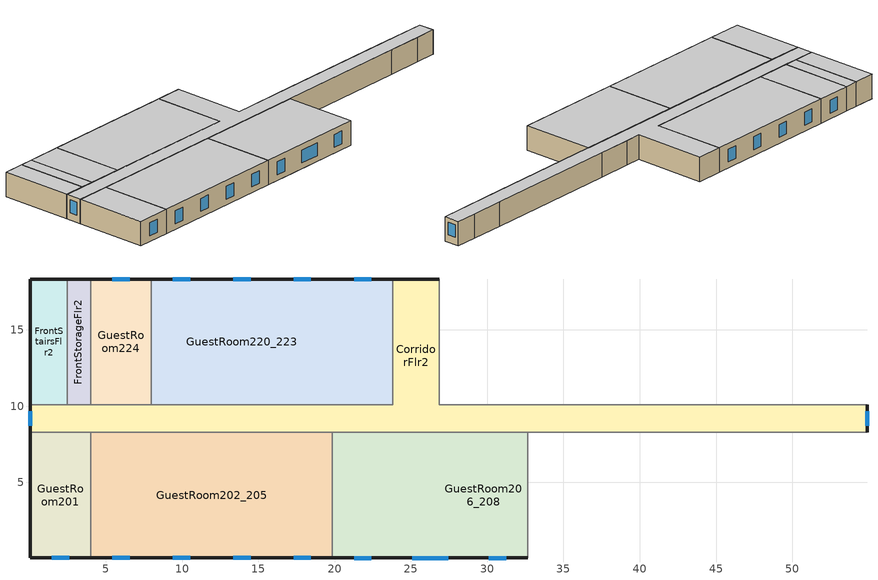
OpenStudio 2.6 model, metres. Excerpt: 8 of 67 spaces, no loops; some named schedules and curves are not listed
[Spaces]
CorridorFlr2
 floor to CorridorFlr1: 26.87,18.34 26.87,10.11 54.91,10.11 54.91,8.28 0.05,8.28 0.05,10.11 23.82,10.11 23.82,18.34 z3.35
 wall outside: 54.91,8.28 54.91,10.11 / 0.05,10.11 0.05,8.28 / 26.87,18.34 23.82,18.34 z3.35:6.1
 wall to ElevatorCoreFlr2: 28.7,10.11 26.87,10.11 26.87,18.34 z3.35:6.1
 wall to GuestRoom220_223: 23.82,18.34 23.82,10.11 7.97,10.11 z3.35:6.1
 wall to RearStairsFlr2: 54.91,10.11 52.47,10.11 z3.35:6.1
 wall to GuestRoom206_208: 19.86,8.28 32.66,8.28 z3.35:6.1
 wall to GuestRoom215_218: 48.51,10.11 32.66,10.11 z3.35:6.1
 wall to GuestRoom224: 7.97,10.11 4.01,10.11 z3.35:6.1
 wall to FrontStorageFlr2: 4.01,10.11 2.49,10.11 z3.35:6.1
 wall to GuestRoom202_205: 4.01,8.28 19.86,8.28 z3.35:6.1
 wall to GuestRoom214: 52.47,10.11 48.51,10.11 z3.35:6.1
 wall to GuestRoom201: 0.05,8.28 4.01,8.28 z3.35:6.1
 wall to GuestRoom213: 48.51,8.28 52.47,8.28 z3.35:6.1
 wall to RearStorageFlr2: 52.47,8.28 54.91,8.28 z3.35:6.1
 wall to GuestRoom209_212: 32.66,8.28 48.51,8.28 z3.35:6.1
 wall to FrontStairsFlr2: 2.49,10.11 0.05,10.11 z3.35:6.1
 wall to GuestRoom219: 32.66,10.11 28.7,10.11 z3.35:6.1
 window: 54.91,8.73 54.91,9.66 / 0.05,9.66 0.05,8.73 z4.19:5.61
 ceiling to CorridorFlr3: 54.91,8.28 54.91,10.11 26.87,10.11 26.87,18.34 23.82,18.34 23.82,10.11 0.05,10.11 0.05,8.28 z6.1
FrontStairsFlr2
 floor to FrontStairsFlr1: 2.49,18.34 2.49,10.11 0.05,10.11 0.05,18.34 z3.35
 wall outside: 2.49,18.34 0.05,18.34 0.05,10.11 z3.35:6.1
 wall to FrontStorageFlr2: 2.49,10.11 2.49,18.34 z3.35:6.1
 ceiling to FrontStairsFlr3: 2.49,10.11 2.49,18.34 0.05,18.34 0.05,10.11 z6.1
GuestRoom201
 floor to FrontLoungeFlr1: 4.01,8.28 4.01,0.05 0.05,0.05 0.05,8.28 z3.35
 wall outside: 0.05,8.28 0.05,0.05 4.01,0.05 z3.35:6.1
 wall to GuestRoom202_205: 4.01,0.05 4.01,8.28 z3.35:6.1
 window: 1.46,0.05 2.6,0.05 z4:5.45
 ceiling to GuestRoom301: 4.01,0.05 4.01,8.28 0.05,8.28 0.05,0.05 z6.1
GuestRoom202_205
 floor to FrontLoungeFlr1: 19.86,8.28 19.86,0.05 4.01,0.05 4.01,8.28 z3.35
 wall outside: 4.01,0.05 19.86,0.05 z3.35:6.1
 wall to GuestRoom206_208: 19.86,0.05 19.86,8.28 z3.35:6.1
 window: 9.39,0.05 10.52,0.05 / 17.31,0.05 18.45,0.05 / 5.42,0.05 6.56,0.05 / 13.35,0.05 14.49,0.05 z4:5.45
 ceiling to GuestRoom302_305: 19.86,0.05 19.86,8.28 4.01,8.28 4.01,0.05 z6.1
FrontStorageFlr2
 floor to FrontStorageFlr1: 4.01,18.34 4.01,10.11 2.49,10.11 2.49,18.34 z3.35
 wall outside: 4.01,18.34 2.49,18.34 z3.35:6.1
 wall to GuestRoom224: 4.01,10.11 4.01,18.34 z3.35:6.1
 ceiling to FrontStorageFlr3: 4.01,10.11 4.01,18.34 2.49,18.34 2.49,10.11 z6.1
GuestRoom224
 floor to FrontOfficeFlr1: 7.97,18.34 7.97,10.11 4.01,10.11 4.01,18.34 z3.35
 wall outside: 7.97,18.34 4.01,18.34 z3.35:6.1
 wall to GuestRoom220_223: 7.97,10.11 7.97,18.34 z3.35:6.1
 window: 6.56,18.34 5.42,18.34 z4:5.45
 ceiling to GuestRoom324: 7.97,10.11 7.97,18.34 4.01,18.34 4.01,10.11 z6.1
GuestRoom206_208
 floor to CorridorFlr1: 26.87,8.28 26.87,0.05 23.82,0.05 23.82,8.28 z3.35
 floor to RestroomFlr1: 23.82,8.28 23.82,0.05 19.86,0.05 19.86,8.28 z3.35
 floor to MeetingRoomFlr1: 32.66,8.28 32.66,0.05 26.87,0.05 26.87,8.28 z3.35
 wall outside: 19.86,0.05 32.66,0.05 z3.35:6.1
 wall to GuestRoom209_212: 32.66,0.05 32.66,8.28 z3.35:6.1
 window: 25.08,0.05 27.44,0.05 / 21.27,0.05 22.41,0.05 / 30.11,0.05 31.25,0.05 z4:5.45
 ceiling to GuestRoom306_308: 32.66,0.05 32.66,8.28 19.86,8.28 19.86,0.05 z6.1
GuestRoom220_223
 floor to ExerciseCenterFlr1: 23.82,18.34 23.82,10.11 19.86,10.11 19.86,18.34 z3.35
 floor to FrontOfficeFlr1: 19.86,18.34 19.86,10.11 7.97,10.11 7.97,18.34 z3.35
 wall outside: 23.82,18.34 7.97,18.34 z3.35:6.1
 window: 10.52,18.34 9.39,18.34 / 14.49,18.34 13.35,18.34 / 18.45,18.34 17.31,18.34 / 22.41,18.34 21.27,18.34 z4:5.45
 ceiling to GuestRoom320_323: 23.82,10.11 23.82,18.34 7.97,18.34 7.97,10.11 z6.1
[Site]
Chicago Ohare Intl Ap: Latitude {deg}=41.98; Longitude {deg}=-87.92; Time Zone {hr}=-6; Elevation {m}=201; Terrain=Suburbs
[Building]
90.1-2004-SmallHotel-ASHRAE 169-2006-5A created: 2018-03-29 16:05:29 -0400: North Axis {deg}=90; Default Construction Set=90.1-2004 - SmHotel - ASHRAE 169-2006-5A; Standards Building Type=SmallHotel
[Site:GroundTemperature:BuildingSurface]
19.82, 19.8, 19.9, 20.12, 20.36, 20.63, 20.78, 20.79, 20.73, 20.51, 20.29, 20
[Site:WaterMainsTemperature]
Calculation Method=Correlation; Annual Average Outdoor Air Temperature {C}=9.925; Maximum Difference In Monthly Average Outdoor Air Temperatures {deltaC}=28.7
[SizingPeriod:DesignDay] Barometric Pressure {Pa}=98934; Sky Clearness=0; Rain Indicator=0; Snow Indicator=0; Day of Month=21; Daylight Saving Time Indicator=0; Humidity Indicating Type=Wetbulb; Dry-Bulb Temperature Range Modifier Type=DefaultMultipliers
Name | Maximum Dry-Bulb Temperature {C} | Daily Dry-Bulb Temperature Range {deltaC} | Humidity Indicating Conditions at Maximum Dry-Bulb | Wind Speed {m/s} | Wind Direction {deg} | Month | Day Type | Solar Model Indicator | ASHRAE Taub | ASHRAE Taud
Chicago Ohare Intl Ap Ann Htg 99.6% Condns DB | -20 | 0 | -20 | 4.9 | 270 | 1 | WinterDesignDay | ASHRAEClearSky
Chicago Ohare Intl Ap Ann Clg .4% Condns DB=>MWB | 33.3 | 10.5 | 23.7 | 5.2 | 230 | 7 | SummerDesignDay | ASHRAETau | 0.455 | 2.05
[ClimateZones]
Climate Zone Value 1=5A; Climate Zone Institution Name 2=CEC; Climate Zone Document Name 2=California Climate Zone Descriptions; Climate Zone Document Year 2=1995
[Material:NoMass] Thermal Absorptance=0.9; Solar Absorptance=0.7
Name | Roughness | Thermal Resistance {m2-K/W} | Visible Absorptance
CP02 CARPET PAD | VeryRough | 0.21648 | 0.8
Typical Insulation R-8.93 | Smooth | 1.57183 | 0.7
Typical Carpet Pad | Smooth | 0.21648 | 0.8
Typical Insulation R-9.73 | Smooth | 1.71283 | 0.7
Typical Insulation R-14.76 | Smooth | 2.59864 | 0.7
Typical Insulation R-0.58 | Smooth | 0.101875 | 0.7
Typical Insulation | Smooth | 0.0282222 | 0.7
[Material] Thermal Absorptance=0.9
Name | Roughness | Thickness {m} | Conductivity {W/m-K} | Density {kg/m3} | Specific Heat {J/kg-K} | Solar Absorptance | Visible Absorptance
4 in. Normalweight Concrete Floor | MediumRough | 0.1016 | 2.31 | 2322 | 832 | 0.7 | 0.7
25mm Stucco | Smooth | 0.0254 | 0.72 | 1856 | 840 | 0.7 | 0.7
5/8 in. Gypsum Board | MediumSmooth | 0.0159 | 0.16 | 800 | 1090 | 0.7 | 0.7
Roof Membrane | VeryRough | 0.0095 | 0.16 | 1121.29 | 1460 | 0.77 | 0.7
Metal Roof Surface; F08 Metal surface | Smooth | 0.0008 | 45.28 | 7824 | 500 | 0.7 | 0.7
1/2 in. Gypsum Board | Smooth | 0.0127 | 0.16 | 800 | 1090 | 0.7 | 0.5
6 in. Normalweight Concrete Floor | MediumRough | 0.1524 | 2.31 | 2322 | 832 | 0.7 | 0.7
8 in. Concrete Block Basement Wall | MediumRough | 0.2032 | 1.326 | 1842 | 912 | 0.7 | 0.7
G05 25mm wood | MediumSmooth | 0.0254 | 0.15 | 608 | 1630 | 0.5 | 0.5
[Construction]
Typical Insulated Exterior Mass Floor R-11.49: Typical Insulation R-8.93, 4 in. Normalweight Concrete Floor, Typical Carpet Pad
Typical Insulated Steel Framed Exterior Wall R-11.9: 25mm Stucco, 5/8 in. Gypsum Board, Typical Insulation R-9.73, 5/8 in. Gypsum Board
Typical IEAD Roof R-15.87: Roof Membrane, Typical Insulation R-14.76, Metal Roof Surface
int_slab_floor_smallhotel: 4 in. Normalweight Concrete Floor, CP02 CARPET PAD
int_wall_smallhotel: 1/2 in. Gypsum Board, 1/2 in. Gypsum Board
int_slab_ceiling_smallhotel: CP02 CARPET PAD, 4 in. Normalweight Concrete Floor
Typical Insulated Carpeted 6in Slab Floor: 6 in. Normalweight Concrete Floor, Typical Carpet Pad
Typical Insulated Basement Mass Wall: 8 in. Concrete Block Basement Wall
U 0.57 SHGC 0.49 Dbl Blue 6mm/6mm Air: BLUE 6MM, AIR 6MM, CLEAR 6MM
Typical Insulated Metal Door R-1.43: F08 Metal surface, Typical Insulation R-0.58
Typical Overhead Door: Typical Insulation
U 1.17 SHGC 0.49 Simple Glazing Skylight: U 1.17 SHGC 0.49 Simple Glazing
Typical Interior Window: Clear 3mm
Typical Interior Door; Typical Interior Partition: G05 25mm wood
[DefaultConstructionSet]
90.1-2004 - SmHotel - ASHRAE 169-2006-5A: Default Exterior Surface Constructions=Default Surface Constructions 1; Default Interior Surface Constructions=Default Surface Constructions 2; Default Ground Contact Surface Constructions=Default Surface Constructions 3; Default Exterior SubSurface Constructions=Default Sub Surface Constructions 1; Default Interior SubSurface Constructions=Default Sub Surface Constructions 2; Interior Partition Construction=Typical Interior Partition
[DefaultSurfaceConstructions]
Name | Floor Construction | Wall Construction | Roof Ceiling Construction
Default Surface Constructions 1 | Typical Insulated Exterior Mass Floor R-11.49 | Typical Insulated Steel Framed Exterior Wall R-11.9 | Typical IEAD Roof R-15.87
Default Surface Constructions 2 | int_slab_floor_smallhotel | int_wall_smallhotel | int_slab_ceiling_smallhotel
Default Surface Constructions 3 | Typical Insulated Carpeted 6in Slab Floor | Typical Insulated Basement Mass Wall
[DefaultSubSurfaceConstructions]
Name | Fixed Window Construction | Operable Window Construction | Door Construction | Overhead Door Construction | Skylight Construction | Tubular Daylight Dome Construction | Tubular Daylight Diffuser Construction
Default Sub Surface Constructions 1 | U 0.57 SHGC 0.49 Dbl Blue 6mm/6mm Air | U 0.57 SHGC 0.49 Dbl Blue 6mm/6mm Air | Typical Insulated Metal Door R-1.43 | Typical Overhead Door | U 1.17 SHGC 0.49 Simple Glazing Skylight | Typical Interior Window | Typical Interior Window
Default Sub Surface Constructions 2 | Typical Interior Window | Typical Interior Window | Typical Interior Door
[WindowMaterial:Glazing] Optical Data Type=SpectralAverage; Infrared Transmittance at Normal Incidence=0; Front Side Infrared Hemispherical Emissivity=0.84; Back Side Infrared Hemispherical Emissivity=0.84; Conductivity {W/m-K}=0.9; Dirt Correction Factor for Solar and Visible Transmittance=1; Solar Diffusing=No
Name | Thickness {m} | Solar Transmittance at Normal Incidence | Front Side Solar Reflectance at Normal Incidence | Back Side Solar Reflectance at Normal Incidence | Visible Transmittance at Normal Incidence | Front Side Visible Reflectance at Normal Incidence | Back Side Visible Reflectance at Normal Incidence
BLUE 6MM | 0.006 | 0.48 | 0.05 | 0.05 | 0.57 | 0.06 | 0.06
CLEAR 6MM | 0.006 | 0.775 | 0.071 | 0.071 | 0.881 | 0.08 | 0.08
Clear 3mm | 0.003 | 0.837 | 0.075 | 0.075 | 0.898 | 0.081 | 0.081
[WindowMaterial:Gas]
AIR 6MM: Gas Type=Air; Thickness {m}=0.0063
[WindowMaterial:SimpleGlazingSystem]
U 1.17 SHGC 0.49 Simple Glazing: U-Factor {W/m2-K}=6.64357; Solar Heat Gain Coefficient=0.49; Visible Transmittance=0.38
[Space] Building Story=BuildingStory2
Name | Space Type | Thermal Zone
CorridorFlr2 | SmallHotel Corridor | CorridorFlr2 ZN
FrontStairsFlr2 | SmallHotel Stair | FrontStairsFlr2 ZN
GuestRoom201 | SmallHotel GuestRoom123Vac | GuestRoom201 ZN
GuestRoom206_208 | SmallHotel GuestRoom123Occ | GuestRoom206_208 ZN
FrontStorageFlr2 | SmallHotel Storage | FrontStorageFlr2 ZN
GuestRoom202_205 | SmallHotel GuestRoom123Occ | GuestRoom202_205 ZN
GuestRoom224 | SmallHotel GuestRoom123Occ | GuestRoom224 ZN
GuestRoom220_223 | SmallHotel GuestRoom123Occ | GuestRoom220_223 ZN
[SpaceType] Standards Building Type=SmallHotel
Name | Default Schedule Set | Design Specification Outdoor Air Object | Standards Space Type
SmallHotel Corridor | SmallHotel Corridor Schedule Set | SmallHotel Corridor Ventilation | Corridor
SmallHotel Stair | SmallHotel Stair Schedule Set | SmallHotel Stair Ventilation | Stair
SmallHotel Storage | SmallHotel Storage Schedule Set | SmallHotel Storage Ventilation | Storage
SmallHotel GuestRoom123Occ | SmallHotel GuestRoom123Occ Schedule Set | SmallHotel GuestRoom123Occ Ventilation | GuestRoom123Occ
SmallHotel GuestRoom123Vac | SmallHotel GuestRoom123Vac Schedule Set | SmallHotel GuestRoom123Vac Ventilation | GuestRoom123Vac
[Lights:Definition] Design Level Calculation Method=Watts/Area; Fraction Radiant=0.7; Fraction Visible=0.2
Name | Watts per Space Floor Area {W/m2}
SmallHotel Corridor Lights Definition | 5.38196
SmallHotel GuestRoom123Occ Lights Definition; SmallHotel GuestRoom123Vac Lights Definition | 11.8403
SmallHotel Stair Lights Definition | 6.45835
SmallHotel Storage Lights Definition | 8.61113
[Lights] Fraction Replaceable=1
Name | Lights Definition | Space or SpaceType
SmallHotel Corridor Lights | SmallHotel Corridor Lights Definition | SmallHotel Corridor
SmallHotel GuestRoom123Occ Lights | SmallHotel GuestRoom123Occ Lights Definition | SmallHotel GuestRoom123Occ
SmallHotel GuestRoom123Vac Lights | SmallHotel GuestRoom123Vac Lights Definition | SmallHotel GuestRoom123Vac
SmallHotel Stair Lights | SmallHotel Stair Lights Definition | SmallHotel Stair
SmallHotel Storage Lights | SmallHotel Storage Lights Definition | SmallHotel Storage
[DesignSpecification:OutdoorAir] Outdoor Air Method=Sum
Name | Outdoor Air Flow per Floor Area {m3/s-m2}
SmallHotel Corridor Ventilation; SmallHotel Stair Ventilation | 0.000254
SmallHotel GuestRoom123Occ Ventilation; SmallHotel GuestRoom123Vac Ventilation | 0.000508
SmallHotel Storage Ventilation | 0.000762
[DefaultScheduleSet] People Activity Level Schedule=HotelSmall Activity_Sch
Name | Number of People Schedule | Lighting Schedule | Electric Equipment Schedule | Infiltration Schedule
SmallHotel Corridor Schedule Set | HotelSmall AlwaysOff | HotelSmall BLDG_LIGHT_CORRIDOR_SCH | HotelSmall AlwaysOff | Always On
SmallHotel GuestRoom123Occ Schedule Set | HotelSmall GuestRoom_Occ_Sch | SmallHotel GuestRoom Light | HotelSmall GuestRoom_Eqp_Sch_Base | HotelSmall GuestRoom_Infil_Sch
SmallHotel GuestRoom123Vac Schedule Set | HotelSmall AlwaysOff | HotelSmall AlwaysOff | HotelSmall AlwaysOff | HotelSmall GuestRoom_Infil_Sch
SmallHotel Stair Schedule Set | HotelSmall AlwaysOff | Always On | HotelSmall AlwaysOff | Always On
SmallHotel Storage Schedule Set | HotelSmall AlwaysOff | SmallHotel Storage Light | HotelSmall AlwaysOff | Always On
[ThermostatSetpoint:DualSetpoint]
Name | Heating Setpoint Temperature Schedule | Cooling Setpoint Temperature Schedule
SmallHotel Corridor Thermostat 1 | HotelSmall CommonArea_HtgSP_Sch | HotelSmall CommonArea_ClgSP_Sch
SmallHotel GuestRoom123Occ Thermostat 4; SmallHotel GuestRoom123Occ Thermostat 9; SmallHotel GuestRoom123Occ Thermostat 11; SmallHotel GuestRoom123Occ Thermostat 12 | HotelSmall Base_OccGuestRoom_HtgSP_Sch | HotelSmall Base_OccGuestRoom_ClgSP_Sch
SmallHotel Storage Thermostat 2; SmallHotel Stair Thermostat 3 | HotelSmall SemiHeated_HtgSP_Sch | SmallHotel UnitHeater ClgSP Sch
SmallHotel GuestRoom123Vac Thermostat 4 | HotelSmall VacGuestRoom_HtgSP_Sch | HotelSmall VacGuestRoom_ClgSP_Sch
[ElectricEquipment:Definition] Design Level Calculation Method=Watts/Area; Watts per Space Floor Area {W/m2}=11.8403; Fraction Radiant=0.5
SmallHotel GuestRoom123Occ Elec Equip Definition; SmallHotel GuestRoom123Vac Elec Equip Definition
[ElectricEquipment]
Name | Electric Equipment Definition | Space or SpaceType
SmallHotel GuestRoom123Occ Elec Equip | SmallHotel GuestRoom123Occ Elec Equip Definition | SmallHotel GuestRoom123Occ
SmallHotel GuestRoom123Vac Elec Equip | SmallHotel GuestRoom123Vac Elec Equip Definition | SmallHotel GuestRoom123Vac
[People:Definition] Number of People Calculation Method=People/Area; People per Space Floor Area {person/m2}=0.0459619; Fraction Radiant=0.3
Name | Enable ASHRAE 55 Comfort Warnings | Thermal Comfort Model Type 1
SmallHotel GuestRoom123Occ People Definition | Yes | Fanger
SmallHotel GuestRoom123Vac People Definition
[People] Work Efficiency Schedule=Work Efficiency Schedule; Clothing Insulation Schedule=Clothing Schedule; Air Velocity Schedule=Air Velocity Schedule; Multiplier=1
Name | People Definition | Space or SpaceType
SmallHotel GuestRoom123Occ People | SmallHotel GuestRoom123Occ People Definition | SmallHotel GuestRoom123Occ
SmallHotel GuestRoom123Vac People | SmallHotel GuestRoom123Vac People Definition | SmallHotel GuestRoom123Vac
[SpaceInfiltration:DesignFlowRate] Design Flow Rate Calculation Method=Flow/ExteriorArea; Flow per Exterior Surface Area {m3/s-m2}=0.00102523; Constant Term Coefficient=0; Temperature Term Coefficient=0; Velocity Term Coefficient=0.224; Velocity Squared Term Coefficient=0
Name | Space or SpaceType | Schedule
CorridorFlr2 Infiltration | CorridorFlr2 | Always On
FrontStairsFlr2 Infiltration | FrontStairsFlr2 | Always On
FrontStorageFlr2 Infiltration | FrontStorageFlr2 | Always On
GuestRoom201 Infiltration | GuestRoom201 | HotelSmall GuestRoom_Infil_Sch
GuestRoom202_205 Infiltration | GuestRoom202_205 | HotelSmall GuestRoom_Infil_Sch
GuestRoom206_208 Infiltration | GuestRoom206_208 | HotelSmall GuestRoom_Infil_Sch
GuestRoom220_223 Infiltration | GuestRoom220_223 | HotelSmall GuestRoom_Infil_Sch
GuestRoom224 Infiltration | GuestRoom224 | HotelSmall GuestRoom_Infil_Sch
[ThermalZone] Use Ideal Air Loads=No
Name | Thermostat
CorridorFlr2 ZN | SmallHotel Corridor Thermostat 1
GuestRoom206_208 ZN | SmallHotel GuestRoom123Occ Thermostat 4
FrontStorageFlr2 ZN | SmallHotel Storage Thermostat 2
FrontStairsFlr2 ZN | SmallHotel Stair Thermostat 3
GuestRoom201 ZN | SmallHotel GuestRoom123Vac Thermostat 4
GuestRoom202_205 ZN | SmallHotel GuestRoom123Occ Thermostat 9
GuestRoom224 ZN | SmallHotel GuestRoom123Occ Thermostat 11
GuestRoom220_223 ZN | SmallHotel GuestRoom123Occ Thermostat 12
[Fan:ConstantVolume] Fan Efficiency=0.1595; Maximum Flow Rate {m3/s}=AutoSize; Motor Efficiency=0.29
Name | Availability Schedule | Pressure Rise {Pa}
GuestRoom420_423 ZN PTAC Fan; GuestRoom424 ZN PTAC Fan; CorridorFlr1 ZN PTAC Fan; CorridorFlr2 ZN PTAC Fan; CorridorFlr3 ZN PTAC Fan; CorridorFlr4 ZN PTAC Fan | Always On Discrete | 331.288
MechanicalRoomFlr1 ZN UnitHeater Fan; FrontStairsFlr1 ZN UnitHeater Fan; FrontStairsFlr2 ZN UnitHeater Fan; FrontStairsFlr3 ZN UnitHeater Fan; FrontStairsFlr4 ZN UnitHeater Fan; RearStairsFlr1 ZN UnitHeater Fan; RearStairsFlr2 ZN UnitHeater Fan; RearStairsFlr3 ZN UnitHeater Fan; RearStairsFlr4 ZN UnitHeater Fan | Always On | 49.8178
[Coil:Heating:Electric]
Name | Availability Schedule
GuestRoom101 ZN PTAC Electric Htg Coil; GuestRoom102 ZN PTAC Electric Htg Coil; GuestRoom103 ZN PTAC Electric Htg Coil; GuestRoom104 ZN PTAC Electric Htg Coil; GuestRoom105 ZN PTAC Electric Htg Coil; GuestRoom201 ZN PTAC Electric Htg Coil; GuestRoom202_205 ZN PTAC Electric Htg Coil; GuestRoom206_208 ZN PTAC Electric Htg Coil; GuestRoom209_212 ZN PTAC Electric Htg Coil; GuestRoom213 ZN PTAC Electric Htg Coil; GuestRoom214 ZN PTAC Electric Htg Coil; GuestRoom215_218 ZN PTAC Electric Htg Coil; GuestRoom219 ZN PTAC Electric Htg Coil; GuestRoom220_223 ZN PTAC Electric Htg Coil; GuestRoom224 ZN PTAC Electric Htg Coil; GuestRoom301 ZN PTAC Electric Htg Coil; GuestRoom302_305 ZN PTAC Electric Htg Coil; GuestRoom306_308 ZN PTAC Electric Htg Coil; GuestRoom309_312 ZN PTAC Electric Htg Coil; GuestRoom313 ZN PTAC Electric Htg Coil; GuestRoom314 ZN PTAC Electric Htg Coil; GuestRoom315_318 ZN PTAC Electric Htg Coil; GuestRoom319 ZN PTAC Electric Htg Coil; GuestRoom320_323 ZN PTAC Electric Htg Coil; GuestRoom324 ZN PTAC Electric Htg Coil; GuestRoom401 ZN PTAC Electric Htg Coil; GuestRoom402_405 ZN PTAC Electric Htg Coil; GuestRoom406_408 ZN PTAC Electric Htg Coil; GuestRoom409_412 ZN PTAC Electric Htg Coil; GuestRoom413 ZN PTAC Electric Htg Coil; GuestRoom414 ZN PTAC Electric Htg Coil; GuestRoom415_418 ZN PTAC Electric Htg Coil; GuestRoom419 ZN PTAC Electric Htg Coil; GuestRoom420_423 ZN PTAC Electric Htg Coil; GuestRoom424 ZN PTAC Electric Htg Coil; CorridorFlr1 ZN PTAC Electric Htg Coil; CorridorFlr2 ZN PTAC Electric Htg Coil; CorridorFlr3 ZN PTAC Electric Htg Coil; CorridorFlr4 ZN PTAC Electric Htg Coil | Always On Discrete
MechanicalRoomFlr1 ZN UnitHeater Electric Htg Coil; FrontStairsFlr1 ZN UnitHeater Electric Htg Coil; FrontStairsFlr2 ZN UnitHeater Electric Htg Coil; FrontStairsFlr3 ZN UnitHeater Electric Htg Coil; FrontStairsFlr4 ZN UnitHeater Electric Htg Coil; RearStairsFlr1 ZN UnitHeater Electric Htg Coil; RearStairsFlr2 ZN UnitHeater Electric Htg Coil; RearStairsFlr3 ZN UnitHeater Electric Htg Coil; RearStairsFlr4 ZN UnitHeater Electric Htg Coil | Always On
[Coil:Cooling:DX:SingleSpeed] Availability Schedule=Always On Discrete; Rated Total Cooling Capacity {W}=autosize; Rated Sensible Heat Ratio=autosize; Rated Air Flow Rate {m3/s}=autosize; Rated Evaporator Fan Power Per Volume Flow Rate {W/(m3/s)}=773.3; Condenser Type=AirCooled; Evaporative Condenser Effectiveness=0; Evaporative Condenser Air Flow Rate {m3/s}=Autosize; Evaporative Condenser Pump Rated Power Consumption {W}=Autosize; Crankcase Heater Capacity {W}=0; Maximum Outdoor Dry-Bulb Temperature for Crankcase Heater Operation {C}=0; Basin Heater Capacity {W/K}=0; Basin Heater Setpoint Temperature {C}=10
Name | Rated COP {W/W} | Total Cooling Capacity Function of Temperature Curve | Total Cooling Capacity Function of Flow Fraction Curve | Energy Input Ratio Function of Temperature Curve | Energy Input Ratio Function of Flow Fraction Curve | Part Load Fraction Correlation Curve
GuestRoom101 ZN PTAC 1spd DX AC Clg Coil 4kBtu/hr 11.0EER | 3.7248 | PSZ-Fine Storage DX Coil Cap-FT 4 | DX Coil Cap-FF 4 | PSZ-AC DX Coil EIR-FT 4 | Split DX Coil EIR-FF 4 | HPACCOOLPLFFPLR 4
GuestRoom102 ZN PTAC 1spd DX AC Clg Coil 4kBtu/hr 11.0EER | 3.72448 | PSZ-Fine Storage DX Coil Cap-FT 5 | DX Coil Cap-FF 5 | PSZ-AC DX Coil EIR-FT 5 | Split DX Coil EIR-FF 5 | HPACCOOLPLFFPLR 5
GuestRoom103 ZN PTAC 1spd DX AC Clg Coil 13kBtu/hr 9.8EER | 3.3078 | PSZ-Fine Storage DX Coil Cap-FT 6 | DX Coil Cap-FF 6 | PSZ-AC DX Coil EIR-FT 6 | Split DX Coil EIR-FF 6 | HPACCOOLPLFFPLR 6
GuestRoom104 ZN PTAC 1spd DX AC Clg Coil 12kBtu/hr 10.0EER | 3.3996 | PSZ-Fine Storage DX Coil Cap-FT 7 | DX Coil Cap-FF 7 | PSZ-AC DX Coil EIR-FT 7 | Split DX Coil EIR-FF 7 | HPACCOOLPLFFPLR 7
GuestRoom105 ZN PTAC 1spd DX AC Clg Coil 15kBtu/hr 9.3EER | 3.15686 | PSZ-Fine Storage DX Coil Cap-FT 8 | DX Coil Cap-FF 8 | PSZ-AC DX Coil EIR-FT 8 | Split DX Coil EIR-FF 8 | HPACCOOLPLFFPLR 8
GuestRoom201 ZN PTAC 1spd DX AC Clg Coil 7kBtu/hr 11.0EER | 3.71427 | PSZ-Fine Storage DX Coil Cap-FT 9 | DX Coil Cap-FF 9 | PSZ-AC DX Coil EIR-FT 9 | Split DX Coil EIR-FF 9 | HPACCOOLPLFFPLR 9
GuestRoom202_205 ZN PTAC 1spd DX AC Clg Coil 51kBtu/hr 9.3EER | 3.18249 | PSZ-Fine Storage DX Coil Cap-FT 10 | DX Coil Cap-FF 10 | PSZ-AC DX Coil EIR-FT 10 | Split DX Coil EIR-FF 10 | HPACCOOLPLFFPLR 10
GuestRoom206_208 ZN PTAC 1spd DX AC Clg Coil 42kBtu/hr 9.3EER | 3.17596 | PSZ-Fine Storage DX Coil Cap-FT 11 | DX Coil Cap-FF 11 | PSZ-AC DX Coil EIR-FT 11 | Split DX Coil EIR-FF 11 | HPACCOOLPLFFPLR 11
GuestRoom209_212 ZN PTAC 1spd DX AC Clg Coil 47kBtu/hr 9.3EER | 3.17962 | PSZ-Fine Storage DX Coil Cap-FT 12 | DX Coil Cap-FF 12 | PSZ-AC DX Coil EIR-FT 12 | Split DX Coil EIR-FF 12 | HPACCOOLPLFFPLR 12
GuestRoom213 ZN PTAC 1spd DX AC Clg Coil 14kBtu/hr 9.5EER | 3.23668 | PSZ-Fine Storage DX Coil Cap-FT 13 | DX Coil Cap-FF 13 | PSZ-AC DX Coil EIR-FT 13 | Split DX Coil EIR-FF 13 | HPACCOOLPLFFPLR 13
[Exterior:Lights:Definition]
NonDimming Exterior Lights Def: Design Level {W}=6063
[Exterior:Lights]
NonDimming Exterior Lights Def: Exterior Lights Definition=NonDimming Exterior Lights Def; Schedule=HotelSmall Exterior_Lgt_ALWAYS_ON; Control Option=AstronomicalClock
[BuildingStory]
BuildingStory2
